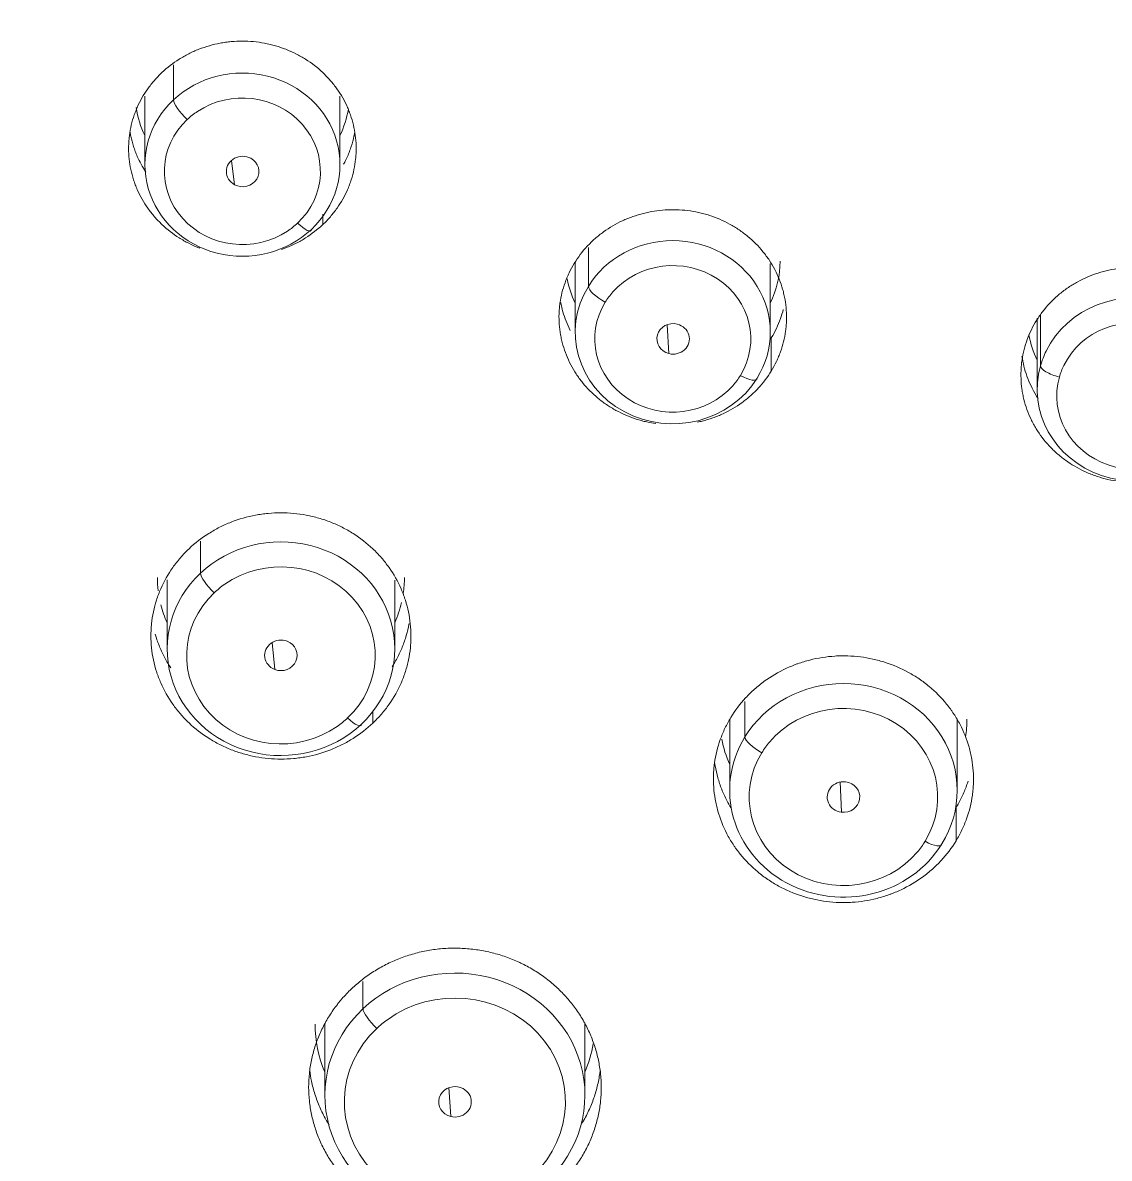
# Model space of a CAD drawing. Extents: x 3349 to 5808, y -3 to 827.
# Drawn here: x 3854.1 to 3867.47, y 498.76 to 512.74 of the extents above; entities that cross this region are included whole.
import ezdxf

# ---------------------------------------------------------------- set-up
doc = ezdxf.new("R2010")
doc.units = 0
doc.header["$LTSCALE"] = 4
doc.header["$MEASUREMENT"] = 0
doc.layers.get('0').update_dxf_attribs({"linetype": 'CONTINUOUS'})
doc.layers.add('1', color=7, linetype='CONTINUOUS')

msp = doc.modelspace()

# ---------------------------------------------------------------- linework, layer by layer
at = {"color": 7, "ltscale": 0.5}
msp.add_ellipse((3868.108, 529.628), major_axis=(-47.422, 0), ratio=0.896694, start_param=1.587359, end_param=7.826525, dxfattribs=at)
at = {"layer": '1', "color": 7, "linetype": 'Continuous', "lineweight": 13}
for p, q in [((3855.955, 512.226), (3855.955, 511.794)), ((3856.707, 510.75), (3856.67, 511.05)), ((3861.061, 509.978), (3861.061, 509.498)), ((3866.625, 509.15), (3866.625, 508.522)), ((3862.052, 508.67), (3862.029, 509.026)), ((3863.312, 508.865), (3863.312, 508.456)), ((3856.288, 506.362), (3856.288, 505.967)), ((3857.202, 504.781), (3857.17, 505.114)), ((3862.987, 504.389), (3862.987, 503.951)), ((3858.41, 504.262), (3858.41, 504.122)), ((3864.174, 503.025), (3864.161, 503.396)), ((3865.586, 503.08), (3865.586, 502.672)), ((3858.288, 500.94), (3858.288, 500.603)), ((3859.368, 499.277), (3859.345, 499.633))]:
    msp.add_line(p, q, dxfattribs=at)
at = {"layer": '1', "color": 7, "linetype": 'Continuous', "lineweight": 18}
for p, q in [((3855.604, 511.84), (3855.604, 510.997)), ((3858.004, 510.997), (3858.004, 511.839)), ((3860.9, 509.795), (3860.9, 508.934)), ((3863.3, 508.934), (3863.3, 509.776)), ((3866.584, 509.106), (3866.584, 508.23)), ((3855.878, 505.886), (3855.878, 505.037)), ((3858.678, 505.037), (3858.678, 505.883)), ((3862.8, 504.169), (3862.8, 503.293)), ((3865.6, 503.293), (3865.6, 504.169)), ((3857.819, 500.416), (3857.819, 499.54)), ((3861.019, 499.54), (3861.019, 500.416))]:
    msp.add_line(p, q, dxfattribs=at)
for centre, major_axis, ratio, start_param, end_param in [((3856.804, 510.997), (-1.2, 0), 0.939693, 2.356194, 5.497787), ((3856.804, 510.997), (-1.2, 0), 0.939693, 5.497787, 8.63938), ((3856.804, 511.872), (1.32, 0), 0.939693, 3.281213, 3.57127), ((3856.804, 511.872), (1.32, 0), 0.939693, 5.853442, 6.127693), ((3856.807, 510.913), (0.2, 0), 0.939765, 1.046128, 4.187721), ((3856.807, 510.913), (0.2, 0), 0.939765, 4.187721, 7.329313), ((3862.1, 508.934), (-1.2, 0), 0.939693, 2.617994, 5.759587), ((3862.1, 509.81), (1.32, 0), 0.939693, 5.853507, 6.283169), ((3862.1, 508.934), (-1.2, 0), 0.939693, 5.759587, 8.901179), ((3862.1, 509.81), (1.32, 0), 0.939693, 3.319862, 3.571287), ((3867.784, 508.23), (-1.2, 0), 0.939693, 2.879793, 5.850757), ((3862.104, 508.852), (0.2, 0), 0.939817, 1.30838, 4.449972), ((3862.104, 508.852), (0.2, 0), 0.939817, 4.449972, 7.591565), ((3867.784, 509.106), (1.32, 0), 0.939693, 3.308736, 3.571255), ((3867.784, 508.23), (-1.2, 0), 0.939693, 6.021386, 8.99235), ((3857.278, 505.037), (-1.4, 0), 0.939693, 2.356194, 5.497787), ((3857.278, 505.913), (1.52, 0), 0.939693, 3.14156, 3.257161), ((3857.278, 505.037), (-1.4, 0), 0.939693, 5.497787, 8.63938), ((3857.278, 505.913), (1.52, 0), 0.939693, 6.146543, 6.283153), ((3857.278, 505.913), (1.52, 0), 0.939693, 5.883139, 6.066971), ((3857.278, 505.913), (1.52, 0), 0.939693, 3.379094, 3.541573), ((3857.278, 504.955), (0.2, 0), 0.939794, 1.177055, 4.318648), ((3857.278, 504.955), (0.2, 0), 0.939794, 4.318648, 7.46024), ((3864.2, 503.293), (-1.4, 0), 0.939693, 2.617994, 5.759587), ((3864.2, 504.169), (1.52, 0), 0.939693, 6.129329, 6.283169), ((3864.2, 504.169), (1.52, 0), 0.939693, 3.315444, 3.541589), ((3864.2, 503.293), (-1.4, 0), 0.939693, 5.759587, 8.901179), ((3864.2, 503.211), (0.2, 0), 0.939832, 1.439409, 4.581002), ((3864.2, 503.211), (0.2, 0), 0.939832, 4.581002, 7.722594), ((3859.419, 499.54), (-1.6, 0), 0.939693, 2.356194, 5.497787), ((3859.419, 499.54), (-1.6, 0), 0.939693, 5.497787, 8.63938), ((3859.419, 500.416), (1.72, 0), 0.939693, 3.14156, 3.517324), ((3859.419, 500.416), (1.72, 0), 0.939693, 5.907389, 6.132209), ((3859.42, 499.458), (0.2, 0), 0.939817, 1.308211, 4.449803), ((3859.42, 499.458), (0.2, 0), 0.939817, 4.449803, 7.591396)]:
    msp.add_ellipse(centre, major_axis=major_axis, ratio=ratio, start_param=start_param, end_param=end_param, dxfattribs=at)
at = {"layer": '1', "color": 7, "linetype": 'Continuous', "lineweight": 13}
for centre, major_axis, ratio, start_param, end_param in [((3856.804, 510.915), (-0.96, 0), 0.939693, 2.356194, 5.327158), ((3856.125, 511.635), (-0.164, 0.175), 0.241845, 0.251899, 1.822695), ((3856.804, 510.915), (-0.96, 0), 0.939693, 5.327158, 5.497787), ((3856.804, 510.915), (-0.96, 0), 0.939693, 5.497787, 8.468751), ((3856.804, 510.915), (-0.96, 0), 0.939693, 2.185566, 2.356194), ((3857.483, 510.359), (0.164, -0.175), 0.241845, 4.964288, 6.535084), ((3862.1, 508.852), (-0.96, 0), 0.939693, 2.617994, 5.588958), ((3861.269, 509.385), (-0.204, 0.126), 0.296198, 0.180015, 1.750811), ((3862.1, 508.852), (-0.96, 0), 0.939693, 5.588958, 5.759587), ((3862.1, 508.852), (-0.96, 0), 0.939693, 5.759587, 8.73055), ((3867.784, 508.148), (-0.96, 0), 0.939693, 2.879793, 5.850757), ((3867.784, 508.23), (-1.2, 0), 0.939693, 5.850757, 6.021386), ((3866.856, 508.464), (-0.231, 0.066), 0.330366, 0.093925, 1.664722), ((3867.784, 508.148), (-0.96, 0), 0.939693, 5.850757, 6.021386), ((3862.1, 508.852), (-0.96, 0), 0.939693, 2.447365, 2.617994), ((3862.931, 508.483), (0.204, -0.126), 0.296198, 4.892404, 6.4632), ((3867.784, 508.148), (-0.96, 0), 0.939693, 6.021386, 8.99235), ((3857.278, 504.955), (-1.16, 0), 0.939693, 2.356194, 5.351534), ((3856.458, 505.808), (-0.164, 0.175), 0.241845, 0.251899, 1.822695), ((3857.278, 504.955), (-1.16, 0), 0.939693, 5.497787, 8.493126), ((3857.278, 504.955), (-1.16, 0), 0.939693, 5.351534, 5.497787), ((3864.2, 503.211), (-1.16, 0), 0.939693, 2.617994, 5.613333), ((3857.278, 504.955), (-1.16, 0), 0.939693, 2.209941, 2.356194), ((3858.099, 504.266), (0.164, -0.175), 0.241845, 4.964288, 6.535084), ((3863.195, 503.838), (-0.204, 0.126), 0.296198, 0.180015, 1.750811), ((3864.2, 503.211), (-1.16, 0), 0.939693, 5.613333, 5.759587), ((3864.2, 503.211), (-1.16, 0), 0.939693, 5.759587, 8.754926), ((3864.2, 503.211), (-1.16, 0), 0.939693, 2.471741, 2.617994), ((3865.204, 502.748), (0.204, -0.126), 0.296198, 4.892404, 6.4632), ((3859.419, 499.458), (-1.36, 0), 0.939693, 2.356194, 5.369815), ((3858.458, 500.444), (-0.164, 0.175), 0.241845, 0.251899, 1.822695), ((3859.419, 499.458), (-1.36, 0), 0.939693, 5.369815, 5.497787), ((3859.419, 499.458), (-1.36, 0), 0.939693, 5.497787, 8.511408)]:
    msp.add_ellipse(centre, major_axis=major_axis, ratio=ratio, start_param=start_param, end_param=end_param, dxfattribs=at)
at = {"layer": '1', "color": 7, "linetype": 'Continuous', "lineweight": 18}
for points, knots in [([(3867.787, 577.688), (3866.647, 577.688), (3865.515, 577.653), (3863.272, 577.515), (3862.162, 577.412), (3858.869, 577.008), (3856.725, 576.611), (3852.571, 575.59), (3850.561, 574.967), (3847.66, 573.886), (3846.713, 573.501), (3844.859, 572.687), (3843.952, 572.258), (3841.296, 570.908), (3839.611, 569.926), (3836.42, 567.83), (3834.915, 566.716), (3832.091, 564.386), (3830.771, 563.17), (3828.317, 560.663), (3827.183, 559.372), (3825.096, 556.742), (3824.143, 555.404), (3822.412, 552.702), (3821.632, 551.339), (3820.237, 548.61), (3819.622, 547.243), (3818.545, 544.523), (3818.083, 543.17), (3817.299, 540.493), (3816.978, 539.169), (3816.461, 536.563), (3816.264, 535.281), (3815.98, 532.77), (3815.892, 531.541), (3815.811, 529.142), (3815.818, 527.973), (3815.916, 525.699), (3816.007, 524.595), (3816.256, 522.458), (3816.414, 521.425), (3816.785, 519.431), (3816.998, 518.47), (3817.466, 516.623), (3817.722, 515.737), (3818.261, 514.038), (3818.545, 513.225), (3819.13, 511.673), (3819.431, 510.933), (3820.04, 509.523), (3820.348, 508.854), (3820.961, 507.583), (3821.267, 506.982), (3821.868, 505.845), (3822.163, 505.31), (3822.737, 504.302), (3823.015, 503.83), (3823.547, 502.945), (3823.802, 502.533), (3824.284, 501.767), (3824.511, 501.413), (3825.146, 500.434), (3825.509, 499.894), (3825.951, 499.247), (3826.081, 499.059), (3826.25, 498.816), (3826.302, 498.742), (3826.373, 498.641), (3826.407, 498.593), (3826.444, 498.541), (3826.461, 498.516), (3826.47, 498.504), (3826.474, 498.498), (3826.476, 498.495), (3826.477, 498.494), (3826.477, 498.493), (3826.478, 498.493), (3826.478, 498.492), (3826.478, 498.492), (3826.478, 498.492), (3826.478, 498.492), (3826.478, 498.492), (3827.078, 497.644), (3827.7, 496.803), (3828.999, 495.145), (3829.675, 494.328), (3830.726, 493.122), (3831.082, 492.724), (3831.807, 491.933), (3832.175, 491.541), (3833.296, 490.377), (3834.063, 489.615), (3835.223, 488.48), (3835.611, 488.103), (3836.388, 487.348), (3836.776, 486.97), (3837.939, 485.83), (3838.712, 485.064), (3840.242, 483.506), (3840.999, 482.715), (3842.486, 481.1), (3843.217, 480.275), (3844.636, 478.582), (3845.326, 477.714), (3846.647, 475.926), (3847.279, 475.006), (3848.171, 473.584), (3848.459, 473.103), (3849.014, 472.126), (3849.281, 471.631), (3850.053, 470.124), (3850.528, 469.093), (3851.177, 467.513), (3851.383, 466.981), (3851.774, 465.906), (3851.96, 465.363), (3852.487, 463.722), (3852.799, 462.61), (3853.355, 460.359), (3853.598, 459.219), (3854.023, 456.919), (3854.205, 455.759), (3854.521, 453.422), (3854.655, 452.245), (3854.885, 449.88), (3854.982, 448.691), (3855.086, 447.198), (3855.109, 446.862), (3855.131, 446.52), (3855.133, 446.478), (3855.134, 446.469), (3855.134, 446.464), (3855.135, 446.449), (3855.137, 446.42), (3855.144, 446.313), (3855.159, 446.059), (3855.211, 445.197), (3855.253, 444.404), (3855.346, 442.48), (3855.397, 432.158), (3855.485, 429.491), (3855.52, 428.132), (3855.58, 425.364), (3855.605, 423.955), (3855.646, 421.087), (3855.664, 419.628), (3855.695, 416.66), (3855.708, 415.152), (3855.73, 412.085), (3855.74, 410.527), (3855.749, 408.746), (3855.75, 408.523), (3855.751, 408.297), (3855.751, 408.269), (3855.751, 408.264), (3855.751, 408.262), (3855.751, 408.258), (3855.751, 408.249), (3855.751, 408.224), (3855.752, 408.14), (3855.753, 407.942), (3855.756, 407.275), (3855.758, 406.676), (3855.764, 405.252), (3855.767, 404.322), (3855.775, 401.586), (3855.779, 399.837), (3855.785, 396.489), (3855.787, 394.889), (3855.791, 390.315), (3855.792, 387.565), (3855.793, 382.663), (3855.793, 380.511), (3855.793, 378.658)], [0, 0, 0, 0, 0.007812, 0.007812, 0.015625, 0.015625, 0.03125, 0.03125, 0.046875, 0.046875, 0.054687, 0.054687, 0.0625, 0.0625, 0.078125, 0.078125, 0.09375, 0.09375, 0.109375, 0.109375, 0.125, 0.125, 0.140625, 0.140625, 0.15625, 0.15625, 0.171875, 0.171875, 0.1875, 0.1875, 0.203125, 0.203125, 0.21875, 0.21875, 0.234375, 0.234375, 0.25, 0.25, 0.265625, 0.265625, 0.28125, 0.28125, 0.296875, 0.296875, 0.3125, 0.3125, 0.328125, 0.328125, 0.34375, 0.34375, 0.359375, 0.359375, 0.375, 0.375, 0.390625, 0.390625, 0.40625, 0.40625, 0.421875, 0.421875, 0.4375, 0.4375, 0.46875, 0.46875, 0.484375, 0.484375, 0.492187, 0.492187, 0.496094, 0.498047, 0.499023, 0.499512, 0.499756, 0.499878, 0.499939, 0.499969, 0.499985, 0.499992, 0.499996, 0.499998, 0.499998, 0.5, 0.5, 0.515625, 0.515625, 0.53125, 0.53125, 0.539062, 0.539062, 0.546875, 0.546875, 0.5625, 0.5625, 0.570312, 0.570312, 0.578125, 0.578125, 0.59375, 0.59375, 0.609375, 0.609375, 0.625, 0.625, 0.640625, 0.640625, 0.65625, 0.65625, 0.664062, 0.664062, 0.671875, 0.671875, 0.6875, 0.6875, 0.695312, 0.695312, 0.703125, 0.703125, 0.71875, 0.71875, 0.734375, 0.734375, 0.75, 0.75, 0.765625, 0.765625, 0.78125, 0.78125, 0.785156, 0.785645, 0.785706, 0.785706, 0.785767, 0.785767, 0.785889, 0.786133, 0.787109, 0.789062, 0.796875, 0.796875, 0.8125, 0.8125, 0.828125, 0.828125, 0.84375, 0.84375, 0.859375, 0.859375, 0.875, 0.875, 0.890625, 0.890625, 0.892578, 0.892822, 0.892853, 0.892853, 0.892868, 0.892868, 0.892883, 0.892944, 0.893066, 0.893555, 0.894531, 0.898437, 0.898437, 0.90625, 0.90625, 0.921875, 0.921875, 0.9375, 0.9375, 0.96875, 0.96875, 1, 1, 1, 1]), ([(3855.814, 512.131), (3855.879, 512.193), (3855.95, 512.248), (3856.064, 512.319), (3856.103, 512.341), (3856.164, 512.372), (3856.184, 512.382), (3856.226, 512.401), (3856.247, 512.409), (3856.353, 512.451), (3856.44, 512.476), (3856.553, 512.497), (3856.575, 512.5), (3856.621, 512.507), (3856.644, 512.509), (3856.713, 512.516), (3856.758, 512.518), (3856.895, 512.518), (3856.986, 512.509), (3857.099, 512.488), (3857.122, 512.483), (3857.166, 512.473), (3857.188, 512.467), (3857.254, 512.448), (3857.34, 512.419), (3857.423, 512.382), (3857.483, 512.352), (3857.503, 512.341), (3857.543, 512.319), (3857.562, 512.307), (3857.658, 512.246), (3857.729, 512.192), (3857.825, 512.1), (3857.856, 512.068), (3857.9, 512.018), (3857.914, 512), (3857.942, 511.965), (3857.955, 511.948), (3858.019, 511.858), (3858.062, 511.782), (3858.106, 511.682), (3858.114, 511.662), (3858.129, 511.621), (3858.137, 511.6), (3858.157, 511.537), (3858.168, 511.496), (3858.195, 511.369), (3858.204, 511.283), (3858.204, 511.174), (3858.203, 511.152), (3858.201, 511.109), (3858.199, 511.087), (3858.193, 511.023), (3858.179, 510.937), (3858.157, 510.854), (3858.137, 510.791), (3858.13, 510.771), (3858.114, 510.729), (3858.106, 510.709), (3858.062, 510.609), (3858.019, 510.533), (3857.956, 510.443), (3857.943, 510.425), (3857.915, 510.391), (3857.901, 510.373), (3857.857, 510.323), (3857.826, 510.29), (3857.794, 510.259)], [0, 0, 0, 0, 0.0625, 0.0625, 0.09375, 0.09375, 0.109375, 0.109375, 0.125, 0.125, 0.1875, 0.1875, 0.203125, 0.203125, 0.21875, 0.21875, 0.25, 0.25, 0.3125, 0.3125, 0.328125, 0.328125, 0.34375, 0.34375, 0.375, 0.40625, 0.40625, 0.421875, 0.421875, 0.4375, 0.4375, 0.5, 0.5, 0.53125, 0.53125, 0.546875, 0.546875, 0.5625, 0.5625, 0.625, 0.625, 0.640625, 0.640625, 0.65625, 0.65625, 0.6875, 0.6875, 0.75, 0.75, 0.765625, 0.765625, 0.78125, 0.78125, 0.8125, 0.84375, 0.84375, 0.859375, 0.859375, 0.875, 0.875, 0.9375, 0.9375, 0.953125, 0.953125, 0.96875, 0.96875, 1, 1, 1, 1]), ([(3856.279, 509.969), (3856.276, 509.971), (3856.23, 509.988), (3856.185, 510.008), (3856.124, 510.039), (3856.104, 510.05), (3856.065, 510.072), (3856.045, 510.084), (3855.949, 510.144), (3855.879, 510.199), (3855.782, 510.291), (3855.751, 510.323), (3855.707, 510.373), (3855.693, 510.391), (3855.666, 510.425), (3855.652, 510.443), (3855.589, 510.533), (3855.546, 510.609), (3855.502, 510.709), (3855.494, 510.729), (3855.478, 510.77), (3855.471, 510.791), (3855.451, 510.854), (3855.44, 510.896), (3855.413, 511.022), (3855.404, 511.108), (3855.404, 511.217), (3855.404, 511.239), (3855.407, 511.282), (3855.408, 511.304), (3855.415, 511.368), (3855.428, 511.454), (3855.45, 511.537), (3855.47, 511.6), (3855.477, 511.62), (3855.493, 511.661), (3855.501, 511.682), (3855.545, 511.782), (3855.588, 511.858), (3855.652, 511.948), (3855.665, 511.965), (3855.692, 512), (3855.706, 512.017), (3855.75, 512.068), (3855.781, 512.1), (3855.814, 512.131)], [0, 0, 0, 0, 0.004406, 0.054185, 0.054185, 0.079075, 0.079075, 0.103965, 0.103965, 0.203524, 0.203524, 0.253304, 0.253304, 0.278194, 0.278194, 0.303084, 0.303084, 0.402643, 0.402643, 0.427533, 0.427533, 0.452423, 0.452423, 0.502203, 0.502203, 0.601762, 0.601762, 0.626652, 0.626652, 0.651542, 0.651542, 0.701322, 0.751101, 0.751101, 0.775991, 0.775991, 0.800881, 0.800881, 0.900441, 0.900441, 0.92533, 0.92533, 0.95022, 0.95022, 1, 1, 1, 1]), ([(3855.614, 510.909), (3855.574, 510.969), (3855.54, 511.033), (3855.502, 511.119), (3855.494, 511.139), (3855.478, 511.18), (3855.471, 511.201), (3855.451, 511.264), (3855.44, 511.306), (3855.427, 511.365), (3855.424, 511.381), (3855.421, 511.398)], [0, 0, 0, 0, 0.408676, 0.408676, 0.532254, 0.532254, 0.655833, 0.655833, 0.902991, 0.902991, 1, 1, 1, 1]), ([(3858.186, 511.394), (3858.183, 511.379), (3858.172, 511.321), (3858.157, 511.263), (3858.137, 511.201), (3858.13, 511.181), (3858.115, 511.14), (3858.106, 511.119), (3858.083, 511.066), (3858.067, 511.034), (3858.05, 511.002)], [0, 0, 0, 0, 0.115257, 0.428884, 0.428884, 0.585698, 0.585698, 0.742511, 0.742511, 1, 1, 1, 1]), ([(3860.888, 509.781), (3860.934, 509.857), (3860.987, 509.927), (3861.077, 510.024), (3861.109, 510.055), (3861.159, 510.1), (3861.177, 510.114), (3861.212, 510.143), (3861.23, 510.156), (3861.321, 510.222), (3861.398, 510.268), (3861.501, 510.316), (3861.522, 510.325), (3861.564, 510.342), (3861.585, 510.35), (3861.65, 510.373), (3861.694, 510.386), (3861.826, 510.42), (3861.916, 510.434), (3862.031, 510.441), (3862.054, 510.442), (3862.1, 510.443), (3862.123, 510.442), (3862.192, 510.44), (3862.283, 510.433), (3862.373, 510.418), (3862.44, 510.403), (3862.462, 510.398), (3862.506, 510.386), (3862.528, 510.379), (3862.637, 510.344), (3862.72, 510.308), (3862.839, 510.244), (3862.877, 510.22), (3862.934, 510.182), (3862.952, 510.169), (3862.988, 510.142), (3863.006, 510.128), (3863.092, 510.057), (3863.154, 509.994), (3863.224, 509.908), (3863.238, 509.89), (3863.264, 509.854), (3863.277, 509.836), (3863.313, 509.781), (3863.335, 509.743), (3863.396, 509.627), (3863.428, 509.546), (3863.458, 509.441), (3863.463, 509.419), (3863.473, 509.377), (3863.477, 509.356), (3863.489, 509.292), (3863.499, 509.206), (3863.501, 509.12), (3863.499, 509.055), (3863.497, 509.033), (3863.493, 508.989), (3863.491, 508.968), (3863.476, 508.86), (3863.455, 508.776), (3863.419, 508.674), (3863.411, 508.653), (3863.394, 508.613), (3863.385, 508.593), (3863.356, 508.533), (3863.335, 508.494), (3863.312, 508.456)], [0, 0, 0, 0, 0.0625, 0.0625, 0.09375, 0.09375, 0.109375, 0.109375, 0.125, 0.125, 0.1875, 0.1875, 0.203125, 0.203125, 0.21875, 0.21875, 0.25, 0.25, 0.3125, 0.3125, 0.328125, 0.328125, 0.34375, 0.34375, 0.375, 0.40625, 0.40625, 0.421875, 0.421875, 0.4375, 0.4375, 0.5, 0.5, 0.53125, 0.53125, 0.546875, 0.546875, 0.5625, 0.5625, 0.625, 0.625, 0.640625, 0.640625, 0.65625, 0.65625, 0.6875, 0.6875, 0.75, 0.75, 0.765625, 0.765625, 0.78125, 0.78125, 0.8125, 0.84375, 0.84375, 0.859375, 0.859375, 0.875, 0.875, 0.9375, 0.9375, 0.953125, 0.953125, 0.96875, 0.96875, 1, 1, 1, 1]), ([(3857.794, 510.259), (3857.728, 510.198), (3857.657, 510.143), (3857.544, 510.071), (3857.504, 510.049), (3857.444, 510.018), (3857.423, 510.009), (3857.381, 509.99), (3857.36, 509.981), (3857.321, 509.966), (3857.303, 509.959), (3857.285, 509.953)], [0, 0, 0, 0, 0.452489, 0.452489, 0.678733, 0.678733, 0.791855, 0.791855, 0.904978, 0.904978, 1, 1, 1, 1]), ([(3861.89, 507.809), (3861.854, 507.815), (3861.818, 507.821), (3861.76, 507.834), (3861.738, 507.839), (3861.694, 507.851), (3861.672, 507.858), (3861.563, 507.893), (3861.48, 507.929), (3861.361, 507.993), (3861.322, 508.017), (3861.266, 508.055), (3861.248, 508.068), (3861.212, 508.095), (3861.194, 508.109), (3861.108, 508.181), (3861.046, 508.244), (3860.976, 508.33), (3860.962, 508.347), (3860.936, 508.383), (3860.923, 508.401), (3860.887, 508.457), (3860.865, 508.495), (3860.804, 508.611), (3860.772, 508.691), (3860.742, 508.797), (3860.736, 508.818), (3860.727, 508.861), (3860.722, 508.882), (3860.711, 508.946), (3860.701, 509.032), (3860.699, 509.118), (3860.701, 509.183), (3860.703, 509.205), (3860.706, 509.248), (3860.709, 509.27), (3860.724, 509.378), (3860.745, 509.462), (3860.781, 509.564), (3860.789, 509.584), (3860.806, 509.625), (3860.815, 509.645), (3860.843, 509.705), (3860.864, 509.743), (3860.888, 509.781)], [0, 0, 0, 0, 0.04021, 0.04021, 0.065468, 0.065468, 0.090725, 0.090725, 0.191756, 0.191756, 0.242271, 0.242271, 0.267529, 0.267529, 0.292786, 0.292786, 0.393817, 0.393817, 0.419074, 0.419074, 0.444332, 0.444332, 0.494847, 0.494847, 0.595878, 0.595878, 0.621136, 0.621136, 0.646393, 0.646393, 0.696908, 0.747424, 0.747424, 0.772681, 0.772681, 0.797939, 0.797939, 0.898969, 0.898969, 0.924227, 0.924227, 0.949485, 0.949485, 1, 1, 1, 1]), ([(3866.431, 508.752), (3866.455, 508.837), (3866.488, 508.917), (3866.548, 509.033), (3866.57, 509.071), (3866.607, 509.127), (3866.619, 509.145), (3866.646, 509.181), (3866.659, 509.198), (3866.729, 509.284), (3866.791, 509.347), (3866.877, 509.419), (3866.895, 509.433), (3866.931, 509.46), (3866.949, 509.473), (3867.006, 509.511), (3867.044, 509.534), (3867.163, 509.599), (3867.246, 509.635), (3867.355, 509.67), (3867.377, 509.676), (3867.421, 509.688), (3867.444, 509.694), (3867.511, 509.709), (3867.6, 509.724), (3867.691, 509.731), (3867.76, 509.733), (3867.783, 509.734), (3867.829, 509.733), (3867.852, 509.732), (3867.967, 509.725), (3868.057, 509.711), (3868.189, 509.677), (3868.233, 509.664), (3868.298, 509.641), (3868.319, 509.633), (3868.361, 509.616), (3868.382, 509.606), (3868.485, 509.559), (3868.562, 509.513), (3868.653, 509.447), (3868.671, 509.434), (3868.706, 509.405), (3868.724, 509.391), (3868.774, 509.346), (3868.806, 509.315), (3868.896, 509.218), (3868.95, 509.148), (3869.007, 509.053), (3869.018, 509.034), (3869.039, 508.995), (3869.049, 508.976), (3869.078, 508.917), (3869.111, 508.837), (3869.136, 508.754), (3869.152, 508.69), (3869.157, 508.669), (3869.165, 508.626), (3869.169, 508.604), (3869.184, 508.497), (3869.187, 508.41), (3869.179, 508.302), (3869.177, 508.281), (3869.172, 508.238), (3869.169, 508.216), (3869.158, 508.151), (3869.148, 508.109), (3869.136, 508.066)], [0, 0, 0, 0, 0.0625, 0.0625, 0.09375, 0.09375, 0.109375, 0.109375, 0.125, 0.125, 0.1875, 0.1875, 0.203125, 0.203125, 0.21875, 0.21875, 0.25, 0.25, 0.3125, 0.3125, 0.328125, 0.328125, 0.34375, 0.34375, 0.375, 0.40625, 0.40625, 0.421875, 0.421875, 0.4375, 0.4375, 0.5, 0.5, 0.53125, 0.53125, 0.546875, 0.546875, 0.5625, 0.5625, 0.625, 0.625, 0.640625, 0.640625, 0.65625, 0.65625, 0.6875, 0.6875, 0.75, 0.75, 0.765625, 0.765625, 0.78125, 0.78125, 0.8125, 0.84375, 0.84375, 0.859375, 0.859375, 0.875, 0.875, 0.9375, 0.9375, 0.953125, 0.953125, 0.96875, 0.96875, 1, 1, 1, 1]), ([(3860.721, 509.299), (3860.728, 509.261), (3860.737, 509.224), (3860.77, 509.107), (3860.8, 509.03), (3860.838, 508.956)], [0, 0, 0, 0, 0.31735, 0.31735, 1, 1, 1, 1]), ([(3863.312, 508.865), (3863.359, 508.941), (3863.396, 509.02), (3863.438, 509.138), (3863.45, 509.175), (3863.46, 509.212)], [0, 0, 0, 0, 0.69336, 0.69336, 1, 1, 1, 1]), ([(3869.136, 508.066), (3869.112, 507.982), (3869.08, 507.901), (3869.019, 507.785), (3868.997, 507.747), (3868.961, 507.692), (3868.948, 507.673), (3868.922, 507.637), (3868.908, 507.62), (3868.838, 507.534), (3868.776, 507.471), (3868.69, 507.399), (3868.673, 507.385), (3868.637, 507.358), (3868.618, 507.345), (3868.562, 507.307), (3868.523, 507.283), (3868.405, 507.219), (3868.322, 507.183), (3868.213, 507.148), (3868.191, 507.141), (3868.146, 507.129), (3868.124, 507.124), (3868.057, 507.109), (3867.967, 507.094), (3867.876, 507.086), (3867.808, 507.084), (3867.785, 507.084), (3867.739, 507.085), (3867.715, 507.086), (3867.6, 507.093), (3867.51, 507.107), (3867.378, 507.14), (3867.335, 507.154), (3867.27, 507.177), (3867.248, 507.185), (3867.206, 507.202), (3867.185, 507.211), (3867.083, 507.259), (3867.005, 507.305), (3866.914, 507.371), (3866.896, 507.384), (3866.861, 507.413), (3866.844, 507.427), (3866.793, 507.472), (3866.762, 507.503), (3866.671, 507.6), (3866.618, 507.67), (3866.56, 507.765), (3866.549, 507.784), (3866.528, 507.823), (3866.518, 507.842), (3866.49, 507.902), (3866.456, 507.982), (3866.431, 508.065), (3866.415, 508.128), (3866.411, 508.15), (3866.402, 508.193), (3866.399, 508.214), (3866.384, 508.322), (3866.381, 508.408), (3866.388, 508.516), (3866.39, 508.538), (3866.395, 508.581), (3866.399, 508.602), (3866.41, 508.667), (3866.42, 508.71), (3866.431, 508.752)], [0, 0, 0, 0, 0.0625, 0.0625, 0.09375, 0.09375, 0.109375, 0.109375, 0.125, 0.125, 0.1875, 0.1875, 0.203125, 0.203125, 0.21875, 0.21875, 0.25, 0.25, 0.3125, 0.3125, 0.328125, 0.328125, 0.34375, 0.34375, 0.375, 0.40625, 0.40625, 0.421875, 0.421875, 0.4375, 0.4375, 0.5, 0.5, 0.53125, 0.53125, 0.546875, 0.546875, 0.5625, 0.5625, 0.625, 0.625, 0.640625, 0.640625, 0.65625, 0.65625, 0.6875, 0.6875, 0.75, 0.75, 0.765625, 0.765625, 0.78125, 0.78125, 0.8125, 0.84375, 0.84375, 0.859375, 0.859375, 0.875, 0.875, 0.9375, 0.9375, 0.953125, 0.953125, 0.96875, 0.96875, 1, 1, 1, 1]), ([(3866.397, 508.64), (3866.409, 508.556), (3866.429, 508.474), (3866.472, 508.353), (3866.489, 508.312), (3866.527, 508.233), (3866.548, 508.194), (3866.579, 508.143), (3866.588, 508.129), (3866.597, 508.116)], [0, 0, 0, 0, 0.452302, 0.452302, 0.684132, 0.684132, 0.915962, 0.915962, 1, 1, 1, 1]), ([(3863.312, 508.456), (3863.266, 508.38), (3863.213, 508.31), (3863.122, 508.213), (3863.091, 508.182), (3863.04, 508.137), (3863.023, 508.123), (3862.988, 508.094), (3862.97, 508.081), (3862.879, 508.015), (3862.802, 507.969), (3862.699, 507.921), (3862.678, 507.912), (3862.636, 507.895), (3862.615, 507.887), (3862.55, 507.864), (3862.506, 507.851), (3862.443, 507.835), (3862.424, 507.83), (3862.404, 507.826)], [0, 0, 0, 0, 0.237135, 0.237135, 0.355703, 0.355703, 0.414987, 0.414987, 0.474271, 0.474271, 0.711406, 0.711406, 0.77069, 0.77069, 0.829974, 0.829974, 0.948542, 0.948542, 1, 1, 1, 1]), ([(3856.147, 506.268), (3856.222, 506.338), (3856.303, 506.401), (3856.433, 506.483), (3856.477, 506.509), (3856.547, 506.544), (3856.57, 506.555), (3856.618, 506.576), (3856.642, 506.586), (3856.763, 506.634), (3856.863, 506.662), (3856.991, 506.686), (3857.03, 506.693), (3857.069, 506.698), (3857.095, 506.701), (3857.108, 506.702), (3857.174, 506.708), (3857.226, 506.711), (3857.383, 506.711), (3857.487, 506.701), (3857.616, 506.677), (3857.641, 506.671), (3857.693, 506.659), (3857.718, 506.652), (3857.793, 506.631), (3857.891, 506.597), (3857.986, 506.555), (3858.055, 506.52), (3858.078, 506.508), (3858.123, 506.482), (3858.145, 506.469), (3858.255, 506.399), (3858.335, 506.337), (3858.446, 506.232), (3858.481, 506.195), (3858.531, 506.137), (3858.548, 506.117), (3858.579, 506.077), (3858.594, 506.057), (3858.667, 505.954), (3858.716, 505.867), (3858.766, 505.752), (3858.776, 505.729), (3858.789, 505.694), (3858.793, 505.682), (3858.802, 505.658), (3858.821, 505.599), (3858.837, 505.539), (3858.868, 505.394), (3858.878, 505.295), (3858.878, 505.17), (3858.878, 505.145), (3858.875, 505.095), (3858.873, 505.071), (3858.866, 504.997), (3858.85, 504.899), (3858.825, 504.803), (3858.802, 504.731), (3858.794, 504.708), (3858.776, 504.661), (3858.767, 504.637), (3858.717, 504.522), (3858.668, 504.435), (3858.595, 504.332), (3858.58, 504.312), (3858.549, 504.272), (3858.533, 504.252), (3858.482, 504.194), (3858.447, 504.157), (3858.41, 504.122)], [0, 0, 0, 0, 0.0625, 0.0625, 0.09375, 0.09375, 0.109375, 0.109375, 0.125, 0.125, 0.1875, 0.1875, 0.203125, 0.210937, 0.210937, 0.21875, 0.21875, 0.25, 0.25, 0.3125, 0.3125, 0.328125, 0.328125, 0.34375, 0.34375, 0.375, 0.40625, 0.40625, 0.421875, 0.421875, 0.4375, 0.4375, 0.5, 0.5, 0.53125, 0.53125, 0.546875, 0.546875, 0.5625, 0.5625, 0.625, 0.625, 0.640625, 0.640625, 0.648437, 0.648437, 0.65625, 0.6875, 0.6875, 0.75, 0.75, 0.765625, 0.765625, 0.78125, 0.78125, 0.8125, 0.84375, 0.84375, 0.859375, 0.859375, 0.875, 0.875, 0.9375, 0.9375, 0.953125, 0.953125, 0.96875, 0.96875, 1, 1, 1, 1]), ([(3858.41, 504.122), (3858.335, 504.051), (3858.254, 503.988), (3858.124, 503.906), (3858.079, 503.88), (3858.01, 503.845), (3857.986, 503.834), (3857.939, 503.813), (3857.915, 503.802), (3857.793, 503.755), (3857.694, 503.726), (3857.565, 503.702), (3857.527, 503.696), (3857.488, 503.691), (3857.461, 503.688), (3857.448, 503.686), (3857.383, 503.68), (3857.33, 503.678), (3857.174, 503.678), (3857.07, 503.688), (3856.941, 503.712), (3856.915, 503.718), (3856.864, 503.73), (3856.839, 503.737), (3856.764, 503.758), (3856.665, 503.792), (3856.571, 503.834), (3856.502, 503.869), (3856.479, 503.881), (3856.434, 503.907), (3856.411, 503.921), (3856.302, 503.99), (3856.221, 504.053), (3856.111, 504.158), (3856.075, 504.195), (3856.025, 504.253), (3856.009, 504.272), (3855.978, 504.312), (3855.963, 504.333), (3855.89, 504.436), (3855.841, 504.523), (3855.791, 504.638), (3855.781, 504.661), (3855.768, 504.696), (3855.763, 504.708), (3855.755, 504.732), (3855.735, 504.791), (3855.719, 504.851), (3855.689, 504.997), (3855.678, 505.095), (3855.678, 505.22), (3855.679, 505.245), (3855.682, 505.295), (3855.683, 505.32), (3855.691, 505.394), (3855.706, 505.491), (3855.732, 505.587), (3855.754, 505.659), (3855.763, 505.682), (3855.78, 505.729), (3855.79, 505.753), (3855.84, 505.867), (3855.889, 505.954), (3855.961, 506.057), (3855.976, 506.078), (3856.008, 506.118), (3856.024, 506.137), (3856.074, 506.195), (3856.11, 506.232), (3856.147, 506.268)], [0, 0, 0, 0, 0.0625, 0.0625, 0.09375, 0.09375, 0.109375, 0.109375, 0.125, 0.125, 0.1875, 0.1875, 0.203125, 0.210937, 0.210937, 0.21875, 0.21875, 0.25, 0.25, 0.3125, 0.3125, 0.328125, 0.328125, 0.34375, 0.34375, 0.375, 0.40625, 0.40625, 0.421875, 0.421875, 0.4375, 0.4375, 0.5, 0.5, 0.53125, 0.53125, 0.546875, 0.546875, 0.5625, 0.5625, 0.625, 0.625, 0.640625, 0.640625, 0.648437, 0.648437, 0.65625, 0.6875, 0.6875, 0.75, 0.75, 0.765625, 0.765625, 0.78125, 0.78125, 0.8125, 0.84375, 0.84375, 0.859375, 0.859375, 0.875, 0.875, 0.9375, 0.9375, 0.953125, 0.953125, 0.96875, 0.96875, 1, 1, 1, 1]), ([(3858.646, 504.815), (3858.661, 504.839), (3858.676, 504.863), (3858.702, 504.91), (3858.714, 504.933), (3858.736, 504.978), (3858.747, 505.001), (3858.777, 505.069), (3858.794, 505.116), (3858.825, 505.211), (3858.837, 505.259), (3858.85, 505.321), (3858.853, 505.335), (3858.856, 505.349)], [0, 0, 0, 0, 0.146817, 0.146817, 0.276975, 0.276975, 0.407132, 0.407132, 0.667447, 0.667447, 0.927762, 0.927762, 1, 1, 1, 1]), ([(3855.732, 505.216), (3855.737, 505.199), (3855.756, 505.135), (3855.78, 505.072), (3855.82, 504.98), (3855.842, 504.935), (3855.879, 504.869), (3855.892, 504.847), (3855.911, 504.817), (3855.917, 504.809), (3855.922, 504.8)], [0, 0, 0, 0, 0.114337, 0.442421, 0.442421, 0.770505, 0.770505, 0.934547, 0.934547, 1, 1, 1, 1]), ([(3862.814, 504.191), (3862.867, 504.278), (3862.928, 504.358), (3863.031, 504.47), (3863.067, 504.505), (3863.125, 504.556), (3863.145, 504.573), (3863.185, 504.605), (3863.205, 504.621), (3863.309, 504.697), (3863.398, 504.749), (3863.515, 504.804), (3863.551, 504.819), (3863.587, 504.834), (3863.612, 504.843), (3863.624, 504.848), (3863.686, 504.87), (3863.735, 504.885), (3863.887, 504.923), (3863.99, 504.939), (3864.121, 504.948), (3864.147, 504.949), (3864.2, 504.949), (3864.226, 504.949), (3864.305, 504.947), (3864.409, 504.939), (3864.511, 504.921), (3864.588, 504.904), (3864.613, 504.898), (3864.664, 504.884), (3864.689, 504.877), (3864.814, 504.836), (3864.909, 504.796), (3865.044, 504.721), (3865.088, 504.695), (3865.153, 504.651), (3865.174, 504.636), (3865.215, 504.605), (3865.235, 504.589), (3865.333, 504.507), (3865.405, 504.435), (3865.485, 504.336), (3865.5, 504.316), (3865.523, 504.285), (3865.53, 504.275), (3865.544, 504.254), (3865.58, 504.202), (3865.612, 504.147), (3865.681, 504.014), (3865.718, 503.922), (3865.752, 503.801), (3865.758, 503.776), (3865.769, 503.728), (3865.774, 503.703), (3865.787, 503.63), (3865.799, 503.532), (3865.801, 503.433), (3865.798, 503.358), (3865.797, 503.333), (3865.792, 503.283), (3865.79, 503.258), (3865.773, 503.135), (3865.749, 503.038), (3865.707, 502.921), (3865.698, 502.898), (3865.679, 502.851), (3865.669, 502.828), (3865.636, 502.76), (3865.612, 502.715), (3865.586, 502.672)], [0, 0, 0, 0, 0.0625, 0.0625, 0.09375, 0.09375, 0.109375, 0.109375, 0.125, 0.125, 0.1875, 0.1875, 0.203125, 0.210938, 0.210938, 0.21875, 0.21875, 0.25, 0.25, 0.3125, 0.3125, 0.328125, 0.328125, 0.34375, 0.34375, 0.375, 0.40625, 0.40625, 0.421875, 0.421875, 0.4375, 0.4375, 0.5, 0.5, 0.53125, 0.53125, 0.546875, 0.546875, 0.5625, 0.5625, 0.625, 0.625, 0.640625, 0.640625, 0.648438, 0.648438, 0.65625, 0.6875, 0.6875, 0.75, 0.75, 0.765625, 0.765625, 0.78125, 0.78125, 0.8125, 0.84375, 0.84375, 0.859375, 0.859375, 0.875, 0.875, 0.9375, 0.9375, 0.953125, 0.953125, 0.96875, 0.96875, 1, 1, 1, 1]), ([(3865.586, 502.672), (3865.533, 502.585), (3865.472, 502.504), (3865.369, 502.392), (3865.332, 502.357), (3865.275, 502.306), (3865.255, 502.289), (3865.215, 502.256), (3865.194, 502.241), (3865.09, 502.165), (3865.002, 502.113), (3864.885, 502.058), (3864.849, 502.042), (3864.813, 502.028), (3864.788, 502.018), (3864.776, 502.014), (3864.714, 501.992), (3864.664, 501.976), (3864.513, 501.938), (3864.41, 501.922), (3864.279, 501.913), (3864.253, 501.912), (3864.2, 501.912), (3864.174, 501.912), (3864.095, 501.914), (3863.991, 501.922), (3863.888, 501.94), (3863.812, 501.957), (3863.787, 501.963), (3863.736, 501.977), (3863.711, 501.985), (3863.586, 502.025), (3863.491, 502.066), (3863.355, 502.14), (3863.311, 502.167), (3863.247, 502.211), (3863.226, 502.226), (3863.185, 502.257), (3863.165, 502.273), (3863.066, 502.355), (3862.995, 502.427), (3862.915, 502.526), (3862.9, 502.546), (3862.877, 502.577), (3862.87, 502.587), (3862.855, 502.608), (3862.82, 502.661), (3862.788, 502.715), (3862.719, 502.848), (3862.682, 502.941), (3862.648, 503.062), (3862.642, 503.087), (3862.63, 503.135), (3862.626, 503.16), (3862.613, 503.233), (3862.601, 503.331), (3862.599, 503.43), (3862.602, 503.505), (3862.603, 503.53), (3862.607, 503.58), (3862.61, 503.605), (3862.627, 503.728), (3862.651, 503.825), (3862.693, 503.942), (3862.702, 503.965), (3862.721, 504.012), (3862.731, 504.035), (3862.764, 504.103), (3862.788, 504.148), (3862.814, 504.191)], [0, 0, 0, 0, 0.0625, 0.0625, 0.09375, 0.09375, 0.109375, 0.109375, 0.125, 0.125, 0.1875, 0.1875, 0.203125, 0.210938, 0.210938, 0.21875, 0.21875, 0.25, 0.25, 0.3125, 0.3125, 0.328125, 0.328125, 0.34375, 0.34375, 0.375, 0.40625, 0.40625, 0.421875, 0.421875, 0.4375, 0.4375, 0.5, 0.5, 0.53125, 0.53125, 0.546875, 0.546875, 0.5625, 0.5625, 0.625, 0.625, 0.640625, 0.640625, 0.648438, 0.648438, 0.65625, 0.6875, 0.6875, 0.75, 0.75, 0.765625, 0.765625, 0.78125, 0.78125, 0.8125, 0.84375, 0.84375, 0.859375, 0.859375, 0.875, 0.875, 0.9375, 0.9375, 0.953125, 0.953125, 0.96875, 0.96875, 1, 1, 1, 1]), ([(3862.617, 503.622), (3862.618, 503.613), (3862.62, 503.604), (3862.63, 503.545), (3862.652, 503.448), (3862.684, 503.353), (3862.721, 503.26), (3862.741, 503.214), (3862.781, 503.137), (3862.799, 503.106), (3862.817, 503.076)], [0, 0, 0, 0, 0.048384, 0.048384, 0.305057, 0.561731, 0.561731, 0.818404, 0.818404, 1, 1, 1, 1]), ([(3865.586, 503.08), (3865.589, 503.086), (3865.592, 503.091), (3865.599, 503.102), (3865.602, 503.107), (3865.611, 503.124), (3865.617, 503.135), (3865.635, 503.168), (3865.647, 503.191), (3865.679, 503.259), (3865.698, 503.305), (3865.721, 503.37), (3865.728, 503.389), (3865.734, 503.408)], [0, 0, 0, 0, 0.052192, 0.052192, 0.104384, 0.104384, 0.208768, 0.208768, 0.417536, 0.417536, 0.835072, 0.835072, 1, 1, 1, 1]), ([(3857.619, 499.638), (3857.619, 499.695), (3857.625, 499.807), (3857.651, 499.973), (3857.68, 500.081), (3857.705, 500.162), (3857.715, 500.189), (3857.735, 500.242), (3857.745, 500.268), (3857.779, 500.346), (3857.829, 500.447), (3857.89, 500.543), (3857.939, 500.613), (3857.964, 500.647), (3857.991, 500.681), (3858.009, 500.703), (3858.018, 500.714), (3858.065, 500.768), (3858.145, 500.851), (3858.275, 500.964), (3858.369, 501.03), (3858.443, 501.077), (3858.468, 501.092), (3858.519, 501.121), (3858.545, 501.135), (3858.623, 501.175), (3858.729, 501.222), (3858.839, 501.26), (3858.924, 501.284), (3858.952, 501.292), (3859.01, 501.306), (3859.039, 501.312), (3859.126, 501.328), (3859.243, 501.345), (3859.418, 501.353), (3859.536, 501.347), (3859.624, 501.339), (3859.654, 501.335), (3859.713, 501.327), (3859.742, 501.322), (3859.828, 501.306), (3859.942, 501.279), (3860.053, 501.241), (3860.134, 501.209), (3860.161, 501.198), (3860.202, 501.179), (3860.215, 501.173), (3860.242, 501.161), (3860.307, 501.128), (3860.421, 501.063), (3860.562, 500.964), (3860.65, 500.888), (3860.713, 500.828), (3860.733, 500.808), (3860.773, 500.766), (3860.792, 500.745), (3860.848, 500.68), (3860.918, 500.59), (3860.978, 500.495), (3861.02, 500.42), (3861.033, 500.395), (3861.059, 500.344), (3861.071, 500.318), (3861.105, 500.24), (3861.144, 500.135), (3861.173, 500.027), (3861.19, 499.944), (3861.195, 499.917), (3861.204, 499.861), (3861.208, 499.833), (3861.217, 499.749), (3861.219, 499.692), (3861.219, 499.635)], [0, 0, 0, 0, 0.03125, 0.0625, 0.09375, 0.09375, 0.109375, 0.109375, 0.125, 0.125, 0.15625, 0.1875, 0.1875, 0.203125, 0.210937, 0.210937, 0.21875, 0.21875, 0.25, 0.28125, 0.3125, 0.3125, 0.328125, 0.328125, 0.34375, 0.34375, 0.375, 0.40625, 0.40625, 0.421875, 0.421875, 0.4375, 0.4375, 0.46875, 0.5, 0.53125, 0.53125, 0.546875, 0.546875, 0.5625, 0.5625, 0.59375, 0.625, 0.625, 0.640625, 0.640625, 0.648438, 0.648438, 0.65625, 0.6875, 0.71875, 0.75, 0.75, 0.765625, 0.765625, 0.78125, 0.78125, 0.8125, 0.84375, 0.84375, 0.859375, 0.859375, 0.875, 0.875, 0.90625, 0.9375, 0.9375, 0.953125, 0.953125, 0.96875, 0.96875, 1, 1, 1, 1]), ([(3857.633, 499.841), (3857.638, 499.799), (3857.645, 499.756), (3857.665, 499.659), (3857.68, 499.605), (3857.705, 499.524), (3857.715, 499.497), (3857.735, 499.443), (3857.745, 499.417), (3857.779, 499.339), (3857.804, 499.288), (3857.844, 499.217), (3857.856, 499.195), (3857.87, 499.174)], [0, 0, 0, 0, 0.181602, 0.181602, 0.419612, 0.419612, 0.538617, 0.538617, 0.657623, 0.657623, 0.895633, 0.895633, 1, 1, 1, 1]), ([(3860.983, 499.194), (3860.991, 499.207), (3860.999, 499.22), (3861.02, 499.258), (3861.033, 499.284), (3861.059, 499.335), (3861.071, 499.361), (3861.105, 499.439), (3861.125, 499.492), (3861.159, 499.599), (3861.173, 499.653), (3861.19, 499.736), (3861.195, 499.764), (3861.202, 499.808), (3861.204, 499.824), (3861.207, 499.84)], [0, 0, 0, 0, 0.065869, 0.065869, 0.189219, 0.189219, 0.31257, 0.31257, 0.55927, 0.55927, 0.805971, 0.805971, 0.929321, 0.929321, 1, 1, 1, 1]), ([(3861.219, 499.635), (3861.219, 499.579), (3861.214, 499.467), (3861.188, 499.301), (3861.159, 499.192), (3861.134, 499.111), (3861.124, 499.084), (3861.104, 499.031), (3861.094, 499.005), (3861.06, 498.927), (3861.01, 498.826), (3860.949, 498.73), (3860.9, 498.66), (3860.875, 498.625), (3860.848, 498.592), (3860.83, 498.569), (3860.821, 498.558), (3860.774, 498.504), (3860.694, 498.42), (3860.564, 498.308), (3860.47, 498.241), (3860.396, 498.194), (3860.371, 498.178), (3860.32, 498.149), (3860.294, 498.135), (3860.216, 498.096), (3860.11, 498.048), (3860, 498.01), (3859.915, 497.986), (3859.887, 497.978), (3859.829, 497.964), (3859.8, 497.958), (3859.713, 497.942), (3859.596, 497.925), (3859.421, 497.917), (3859.303, 497.923), (3859.215, 497.931), (3859.185, 497.934), (3859.126, 497.943), (3859.097, 497.948), (3859.011, 497.964), (3858.897, 497.991), (3858.786, 498.029), (3858.705, 498.062), (3858.678, 498.073), (3858.637, 498.091), (3858.624, 498.097), (3858.597, 498.11), (3858.532, 498.143), (3858.418, 498.208), (3858.277, 498.308), (3858.189, 498.384), (3858.126, 498.444), (3858.106, 498.464), (3858.066, 498.506), (3858.047, 498.527), (3857.991, 498.592), (3857.921, 498.682), (3857.861, 498.778), (3857.819, 498.853), (3857.806, 498.878), (3857.78, 498.929), (3857.768, 498.955), (3857.734, 499.033), (3857.695, 499.139), (3857.666, 499.247), (3857.649, 499.329), (3857.644, 499.357), (3857.635, 499.413), (3857.631, 499.441), (3857.622, 499.525), (3857.619, 499.582), (3857.619, 499.638)], [0, 0, 0, 0, 0.03125, 0.0625, 0.09375, 0.09375, 0.109375, 0.109375, 0.125, 0.125, 0.15625, 0.1875, 0.1875, 0.203125, 0.210937, 0.210937, 0.21875, 0.21875, 0.25, 0.28125, 0.3125, 0.3125, 0.328125, 0.328125, 0.34375, 0.34375, 0.375, 0.40625, 0.40625, 0.421875, 0.421875, 0.4375, 0.4375, 0.46875, 0.5, 0.53125, 0.53125, 0.546875, 0.546875, 0.5625, 0.5625, 0.59375, 0.625, 0.625, 0.640625, 0.640625, 0.648437, 0.648437, 0.65625, 0.6875, 0.71875, 0.75, 0.75, 0.765625, 0.765625, 0.78125, 0.78125, 0.8125, 0.84375, 0.84375, 0.859375, 0.859375, 0.875, 0.875, 0.90625, 0.9375, 0.9375, 0.953125, 0.953125, 0.96875, 0.96875, 1, 1, 1, 1])]:
    msp.add_open_spline(points, degree=3, knots=knots, dxfattribs=at)
at = {"layer": '1', "color": 7, "linetype": 'Continuous', "lineweight": 13}
msp.add_open_spline([(3856.243, 378.657), (3856.244, 379.076), (3856.252, 381.175), (3856.263, 384.79), (3856.276, 389.37), (3856.285, 393.539), (3856.29, 397.344), (3856.293, 400.81), (3856.292, 403.96), (3856.288, 406.866), (3856.282, 409.65), (3856.272, 412.425), (3856.258, 415.229), (3856.24, 418.032), (3856.216, 420.829), (3856.185, 423.701), (3856.138, 426.779), (3856.065, 430.144), (3855.948, 442.769), (3855.768, 446.455), (3855.513, 449.996), (3855.185, 453.245), (3854.787, 456.167), (3854.327, 458.792), (3853.814, 461.149), (3853.262, 463.259), (3852.683, 465.152), (3852.076, 466.884), (3851.421, 468.532), (3850.696, 470.153), (3849.897, 471.749), (3849.031, 473.299), (3848.087, 474.822), (3847.026, 476.381), (3845.799, 478.03), (3844.402, 479.759), (3842.891, 481.494), (3841.363, 483.145), (3839.903, 484.653), (3838.553, 486.005), (3837.32, 487.217), (3836.199, 488.305), (3835.186, 489.289), (3834.272, 490.188), (3833.435, 491.027), (3832.645, 491.844), (3831.866, 492.678), (3831.067, 493.564), (3830.229, 494.533), (3829.346, 495.6), (3828.427, 496.77), (3827.474, 498.051), (3826.48, 499.46), (3825.431, 501.025), (3824.316, 502.772), (3823.142, 504.733), (3821.946, 506.915), (3820.809, 509.247), (3819.817, 511.573), (3819.017, 513.744), (3818.397, 515.693), (3817.922, 517.432), (3817.558, 518.988), (3817.281, 520.381), (3817.071, 521.631), (3816.911, 522.763), (3816.788, 523.81), (3816.693, 524.815), (3816.62, 525.831), (3816.567, 526.918), (3816.538, 528.124), (3816.545, 529.466), (3816.596, 530.887), (3816.691, 532.29), (3816.82, 533.604), (3816.974, 534.833), (3817.155, 536.029), (3817.373, 537.249), (3817.641, 538.54), (3817.974, 539.935), (3818.39, 541.453), (3818.908, 543.103), (3819.546, 544.888), (3820.332, 546.817), (3821.297, 548.901), (3822.484, 551.153), (3823.943, 553.58), (3825.735, 556.181), (3827.909, 558.912), (3830.445, 561.646), (3833.204, 564.194), (3835.985, 566.405), (3838.636, 568.238), (3841.105, 569.737), (3843.392, 570.968), (3845.505, 571.98), (3847.449, 572.811), (3849.233, 573.496), (3850.879, 574.065), (3852.406, 574.54), (3853.82, 574.936), (3855.123, 575.264), (3856.318, 575.536), (3857.414, 575.76), (3858.419, 575.945), (3859.34, 576.097), (3860.183, 576.222), (3860.955, 576.325), (3861.66, 576.409), (3862.305, 576.478), (3862.896, 576.535), (3863.437, 576.58), (3863.932, 576.618), (3864.386, 576.648), (3864.801, 576.672), (3865.18, 576.691), (3865.524, 576.707), (3865.837, 576.719), (3866.12, 576.728), (3866.377, 576.735), (3866.608, 576.741), (3866.815, 576.745), (3866.999, 576.748), (3867.166, 576.75), (3867.323, 576.751), (3867.478, 576.752), (3867.632, 576.753), (3867.735, 576.753), (3867.787, 576.753)], degree=3, knots=[0, 0, 0, 0, 0.005332, 0.026657, 0.045928, 0.063518, 0.079622, 0.09428, 0.107542, 0.119646, 0.131211, 0.142915, 0.154909, 0.166846, 0.178543, 0.190457, 0.203359, 0.217671, 0.233236, 0.249287, 0.264578, 0.278367, 0.2908, 0.302077, 0.312278, 0.321501, 0.329846, 0.3375, 0.344906, 0.35249, 0.3602, 0.367734, 0.375218, 0.383151, 0.391929, 0.401614, 0.411732, 0.421533, 0.43059, 0.438792, 0.446183, 0.452884, 0.458958, 0.464444, 0.469493, 0.474346, 0.479239, 0.484381, 0.489946, 0.496016, 0.502549, 0.509528, 0.51707, 0.525338, 0.53446, 0.544553, 0.555725, 0.567644, 0.579257, 0.589655, 0.598767, 0.606828, 0.613996, 0.620369, 0.626055, 0.631169, 0.635861, 0.640339, 0.644857, 0.64969, 0.655098, 0.661237, 0.667901, 0.67441, 0.680321, 0.685819, 0.691204, 0.696728, 0.702624, 0.709068, 0.716154, 0.723922, 0.732423, 0.741735, 0.751978, 0.7633, 0.77586, 0.789833, 0.805359, 0.822162, 0.839063, 0.854695, 0.868637, 0.881052, 0.892202, 0.902275, 0.911323, 0.919459, 0.926876, 0.933712, 0.93999, 0.945713, 0.950929, 0.955689, 0.960034, 0.964003, 0.967625, 0.970931, 0.973947, 0.976701, 0.979221, 0.981527, 0.983638, 0.98557, 0.987336, 0.988946, 0.99041, 0.991737, 0.992939, 0.994031, 0.995018, 0.995896, 0.996668, 0.997366, 0.998029, 0.998682, 0.999334, 1, 1, 1, 1], dxfattribs=at)
msp.add_open_spline([(3857.794, 510.387), (3857.794, 510.344), (3857.794, 510.302), (3857.794, 510.259)], degree=3, dxfattribs=at)

doc.saveas('drawing.dxf')
